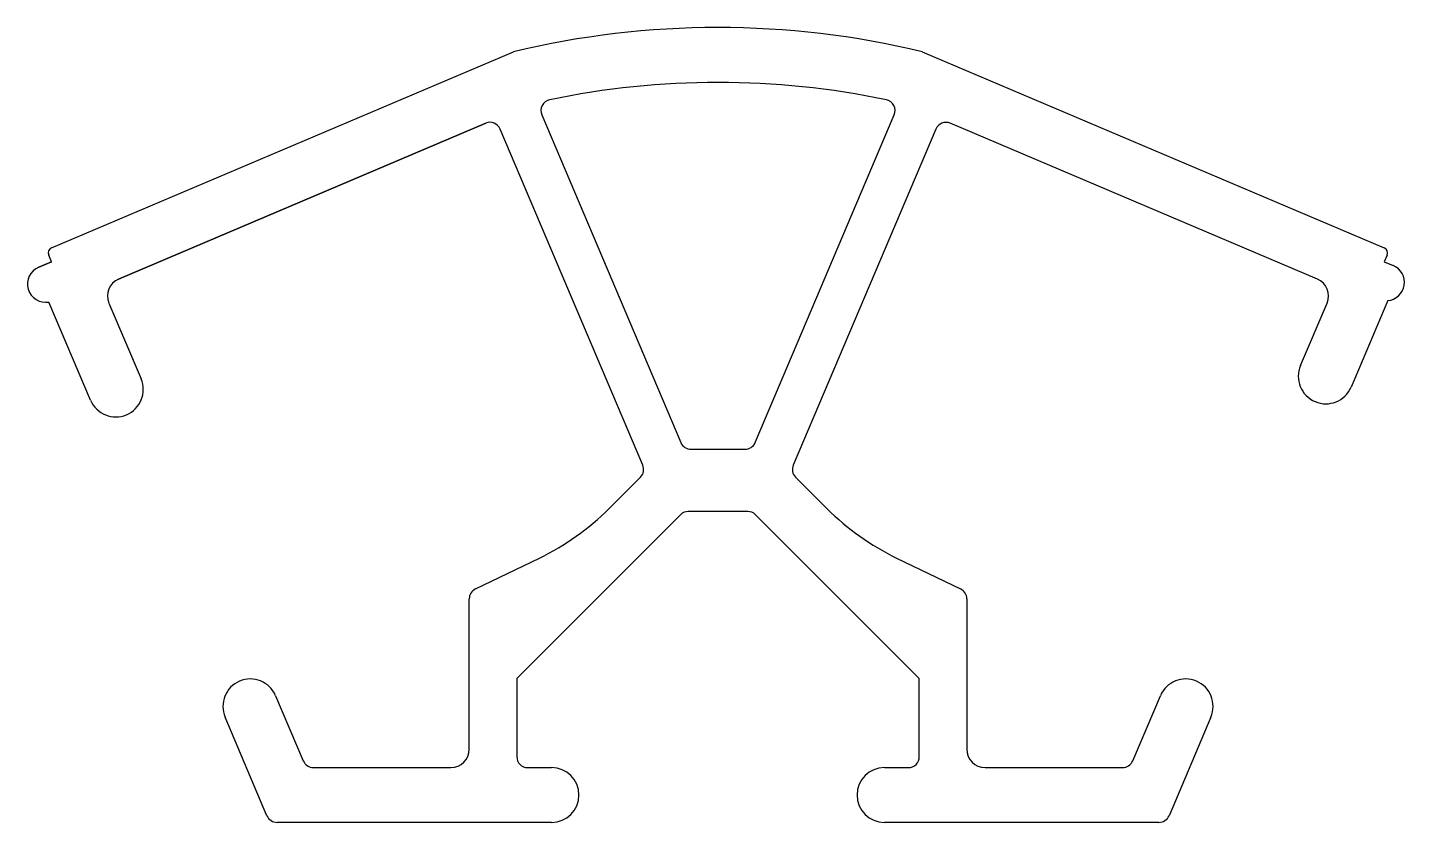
# Model space of a CAD drawing. Extents: x 495.1 to 532.7, y 561.8 to 583.5.
import ezdxf

# ---------------------------------------------------------------- set-up
doc = ezdxf.new("R2010")
doc.units = 0
doc.layers.get('0').update_dxf_attribs({"linetype": 'CONTINUOUS'})

msp = doc.modelspace()

# ---------------------------------------------------------------- linework, layer by layer
for p, q in [((495.766, 577.46), (508.391, 582.819)), ((519.558, 582.822), (532.189, 577.46)), ((509.164, 581.093), (512.966, 572.136)), ((514.994, 572.136), (518.796, 581.093)), ((507.631, 580.867), (497.597, 576.608)), ((497.597, 576.608), (507.631, 580.867)), ((507.631, 580.867), (497.597, 576.608)), ((511.924, 571.52), (508.024, 580.708)), ((519.935, 580.706), (516.036, 571.52)), ((530.362, 576.606), (520.328, 580.865)), ((495.412, 576.931), (495.764, 577.08)), ((495.764, 577.08), (495.412, 576.931)), ((495.764, 577.08), (495.686, 577.263)), ((532.269, 577.263), (532.191, 577.08)), ((532.191, 577.08), (532.438, 576.976)), ((496.831, 573.295), (495.692, 575.978)), ((497.332, 575.952), (498.212, 573.881)), ((529.9, 574.24), (530.627, 575.951)), ((532.284, 576.017), (531.281, 573.654)), ((513.242, 571.954), (514.717, 571.954)), ((511.002, 570.333), (511.86, 571.191)), ((516.1, 571.191), (516.957, 570.333)), ((512.956, 570.166), (508.48, 565.69)), ((514.792, 570.254), (513.168, 570.254)), ((519.48, 565.69), (515.004, 570.166)), ((507.349, 568.135), (509.098, 568.98)), ((518.862, 568.98), (520.61, 568.135)), ((507.18, 563.754), (507.18, 567.865)), ((520.78, 567.865), (520.78, 563.754)), ((508.48, 565.69), (508.48, 563.554)), ((519.48, 563.554), (519.48, 565.69)), ((501.888, 565.219), (502.645, 563.436)), ((525.315, 563.436), (526.071, 565.219)), ((501.652, 561.936), (500.508, 564.633)), ((527.452, 564.633), (526.307, 561.936)), ((502.921, 563.254), (506.68, 563.254)), ((508.78, 563.254), (509.43, 563.254)), ((518.53, 563.254), (519.18, 563.254)), ((521.28, 563.254), (525.038, 563.254)), ((509.43, 561.754), (501.928, 561.754)), ((526.031, 561.754), (518.53, 561.754))]:
    msp.add_line(p, q)
for centre, radius, start, end in [((513.98, 559.582), 23.9, 76.5035, 103.5242), ((513.98, 559.582), 22.4, 78.1467, 101.8533), ((509.44, 581.211), 0.3, 101.8533, 203), ((518.519, 581.211), 0.3, 337, 78.1467), ((507.748, 580.591), 0.3, 23, 113), ((520.211, 580.589), 0.3, 67, 157), ((495.824, 577.322), 0.15, 113, 203), ((532.131, 577.322), 0.15, 337, 67), ((532.242, 576.515), 0.5, 274.848, 67), ((495.608, 576.471), 0.5, 113, 279.6955), ((497.793, 576.148), 0.5, 113, 203), ((530.166, 576.146), 0.5, 337, 67), ((530.591, 573.947), 0.75, 157, 337), ((497.521, 573.588), 0.75, 203, 23), ((513.242, 572.254), 0.3, 203, 270), ((514.717, 572.254), 0.3, 270, 337), ((511.648, 571.403), 0.3, 315, 23), ((516.312, 571.403), 0.3, 157, 225), ((506.053, 575.283), 7, 295.7882, 315), ((513.168, 569.954), 0.3, 90, 135), ((514.792, 569.954), 0.3, 45, 90), ((521.907, 575.283), 7, 225, 244.2118), ((507.48, 567.865), 0.3, 115.7882, 180), ((520.48, 567.865), 0.3, 0, 64.2118), ((501.198, 564.926), 0.75, 23, 203), ((526.762, 564.926), 0.75, 337, 157), ((502.921, 563.554), 0.3, 203, 270), ((506.68, 563.754), 0.5, 270, 0), ((508.78, 563.554), 0.3, 180, 270), ((519.18, 563.554), 0.3, 270, 0), ((521.28, 563.754), 0.5, 180, 270), ((525.038, 563.554), 0.3, 270, 337), ((509.43, 562.504), 0.75, 270, 90), ((518.53, 562.504), 0.75, 90, 270), ((501.928, 562.054), 0.3, 203, 270), ((526.031, 562.054), 0.3, 270, 337)]:
    msp.add_arc(centre, radius, start, end)

doc.saveas('drawing.dxf')
